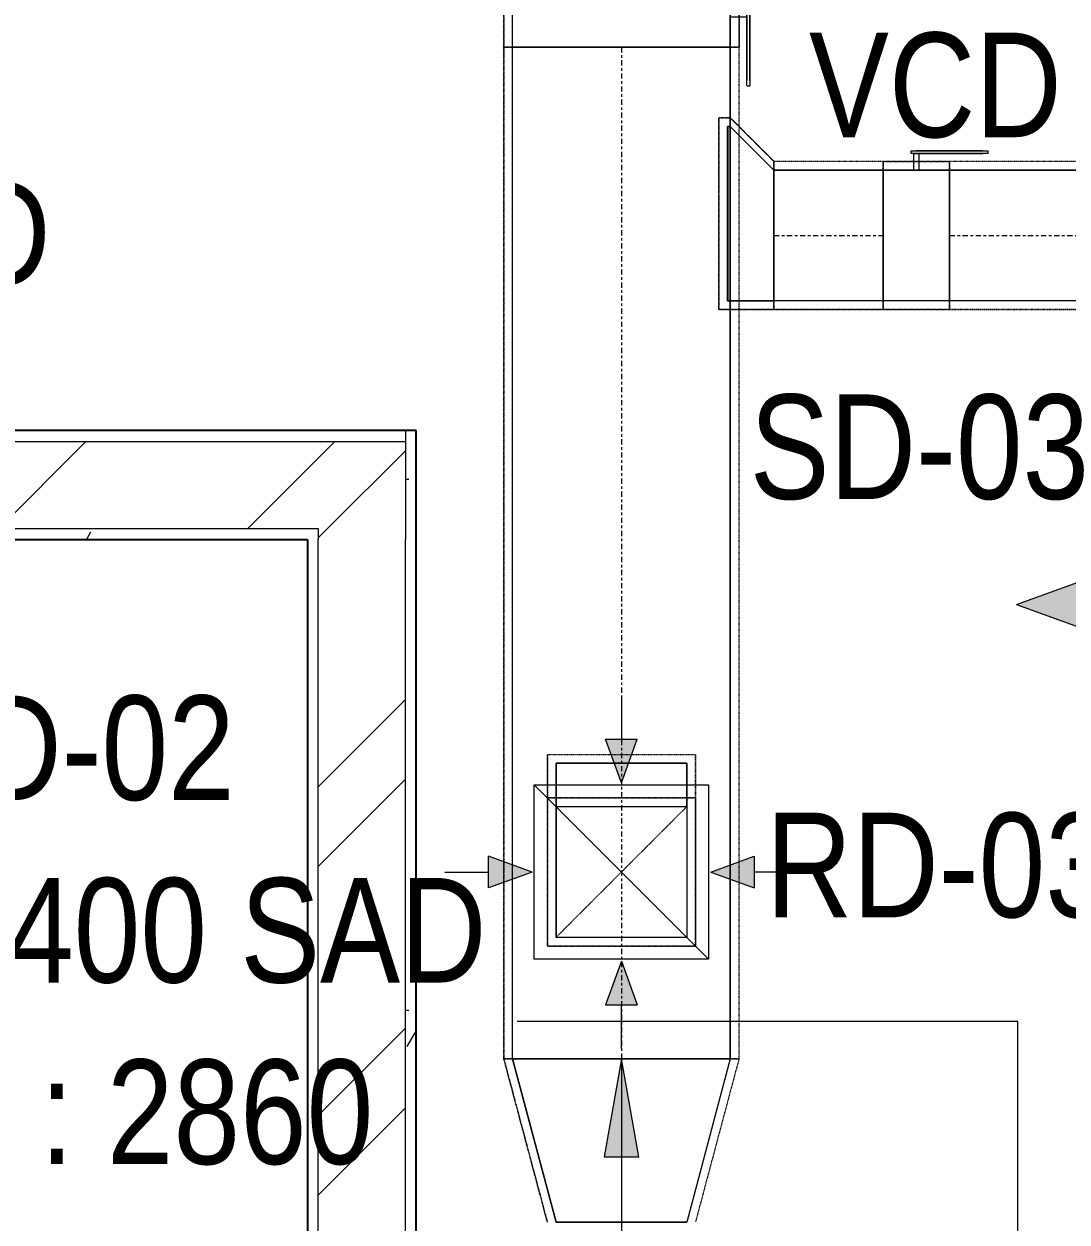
# Model space of a CAD drawing. Header units: inches. Extents: x -83664 to 20107, y -47222 to 19398.
# Drawn here: x -8148 to -5754, y -14506 to -11756 of the extents above; entities that cross this region are included whole.
import ezdxf

# ---------------------------------------------------------------- set-up
doc = ezdxf.new("R2010")
doc.units = ezdxf.units.IN
doc.header["$MEASUREMENT"] = 0
for name, pattern in [('Center', [29.999999, 12, -6, 6, -6]), ('Hidden 0_50', [1.0584, 0.5292, -0.5292]), ('Hidden 1_5', [2.2, 1.5, -0.7])]:
    doc.linetypes.add(name, pattern=pattern)
for name, color, linetype, lineweight in [('A-DETL-GENF', 7, 'Continuous', 9), ('A-WALL', 7, 'Continuous', 9), ('A-WALL-PATT', 7, 'Continuous', 25), ('G-ANNO-TEXT', 7, 'Continuous', 9), ('M-HVAC-CDFF', 7, 'Continuous', 9), ('M-HVAC-DUCT-ANNO', 7, 'Continuous', 9), ('M-HVAC-DUCT-CNTR', 7, 'Center', 9), ('M-HVAC-DUCT-IDEN', 7, 'Continuous', 18)]:
    doc.layers.add(name, color=color, linetype=linetype, lineweight=lineweight)
doc.layers.add('M-HVAC-DUCT', color=7, linetype='Continuous', lineweight=9, true_color=0xffe97f)
doc.styles.add('Arial Narrow_21', font='ARIALN.TTF', dxfattribs={"height": 240})
pattern_1 = [(0, (0, 0), (1219.2, 304.8), [50.292, -864.108, 50.292, -864.108, -4876.8]), (0, (0, 0), (1219.2, 304.8), [-1828.8, 50.292, -1778.508, 50.292, -864.108, -2133.6]), (0, (0, 0), (1219.2, 304.8), [-4572, 50.292, -559.308, 50.292, -1473.708]), (120, (457.2, 152.4), (-873.56454, 903.4582), [50.292, -864.108, 50.292, -864.108, -4876.8]), (120, (457.2, 152.4), (-873.56454, 903.4582), [-1828.8, 50.292, -1778.508, 50.292, -864.108, -2133.6]), (120, (457.2, 152.4), (-873.56454, 903.4582), [-4572, 50.292, -559.308, 50.292, -1473.708]), (240, (609.6, 762), (-345.63546, -1208.2582), [50.292, -864.108, 50.292, -864.108, -4876.8]), (240, (609.6, 762), (-345.63546, -1208.2582), [-1828.8, 50.292, -1778.508, 50.292, -864.108, -2133.6]), (240, (609.6, 762), (-345.63546, -1208.2582), [-4572, 50.292, -559.308, 50.292, -1473.708])]
pattern_2 = [(45, (0, 0), (-377.1708, 377.1708), []), (45, (0, 571.5), (-377.1708, 377.1708), [])]

# ---------------------------------------------------------------- blocks, each defined once
blk = doc.blocks.new('GCE-AT-Supply Air Rectangular Diffuser - 300x300-6788639-FIRST FLOOR AC CONDITIONING LAYOUT - PART A')
at = {"layer": 'A-DETL-GENF', "true_color": 0xff7f00}
for points in [[(54.6, 425), (0, 575), (-54.6, 425)], [(-425, -54.6), (-425, 54.6), (-575, 0)], [(425, -54.6), (575, 0), (425, 54.6)], [(0, -575), (54.6, -425), (-54.6, -425)]]:
    blk.add_hatch(color=30, dxfattribs=at).paths.add_polyline_path(points)
at = {"layer": 'A-DETL-GENF', "color": 30, "true_color": 0xff7f00}
for p, q in [((0, 575), (-54.6, 425)), ((0, 575), (54.6, 425)), ((-54.6, 425), (54.6, 425)), ((0, 275), (0, 425)), ((-200, -200), (200, 200)), ((-200, 200), (200, -200)), ((-200, -200), (-200, 200)), ((-200, 200), (200, 200)), ((200, 200), (200, -200)), ((-575, 0), (-425, 54.6)), ((-425, -54.6), (-425, 54.6)), ((425, 54.6), (425, -54.6)), ((575, 0), (425, 54.6)), ((-575, 0), (-425, -54.6)), ((275, 0), (425, 0)), ((-275, 0), (-425, 0)), ((575, 0), (425, -54.6)), ((200, -200), (-200, -200)), ((0, -275), (0, -425)), ((54.6, -425), (-54.6, -425)), ((0, -575), (-54.6, -425)), ((0, -575), (54.6, -425))]:
    blk.add_line(p, q, dxfattribs=at)
blk = doc.blocks.new('GCE-AT-Return Air Rectangular Diffuser - 300X300-7590694-FIRST FLOOR AC CONDITIONING LAYOUT - PART A')
at = {"layer": 'A-DETL-GENF', "true_color": 0xff00ff}
for points in [[(0, 205), (36.4, 305), (-36.4, 305)], [(-305, -36.4), (-205, 0), (-305, 36.4)], [(305, -36.4), (305, 36.4), (205, 0)], [(36.4, -305), (0, -205), (-36.4, -305)]]:
    blk.add_hatch(color=6, dxfattribs=at).paths.add_polyline_path(points)
at = {"layer": 'A-DETL-GENF', "color": 6, "true_color": 0xff00ff}
for p, q in [((0, 405), (0, 305)), ((0, 205), (-36.4, 305)), ((-36.4, 305), (36.4, 305)), ((0, 205), (36.4, 305)), ((-200, 200), (200, 200)), ((-200, -200), (-200, 200)), ((-200, 200), (200, -200)), ((200, 200), (200, -200)), ((-205, 0), (-305, 36.4)), ((-305, -36.4), (-305, 36.4)), ((205, 0), (305, 36.4)), ((305, 36.4), (305, -36.4)), ((405, 0), (305, 0)), ((-405, 0), (-305, 0)), ((-205, 0), (-305, -36.4)), ((205, 0), (305, -36.4)), ((200, -200), (-200, -200)), ((0, -205), (-36.4, -305)), ((0, -205), (36.4, -305)), ((-36.4, -305), (36.4, -305)), ((0, -405), (0, -305))]:
    blk.add_line(p, q, dxfattribs=at)
blk = doc.blocks.new('M_Rectangular Tap - Beveled - Standard-7235949-FIRST FLOOR AC CONDITIONING LAYOUT - PART A')
at = {"layer": 'M-HVAC-DUCT', "color": 6, "true_color": 0xff00ff}
for p, q in [((100, 150), (-6.096, 150)), ((-6.096, 150), (100, 150)), ((-6.096, 150), (-6.096, -250)), ((-6.096, -250), (-6.096, 150)), ((100, 150), (100, -150)), ((100, -150), (100, 150)), ((0, -250), (100, -150)), ((0, -250), (100, -150)), ((-6.096, -250), (0, -250)), ((0, -250), (-6.096, -250))]:
    blk.add_line(p, q, dxfattribs=at)
blk = doc.blocks.new('M_Rectangular Tap - Beveled - Standard-7475664-FIRST FLOOR AC CONDITIONING LAYOUT - PART A')
at = {"layer": 'M-HVAC-DUCT', "color": 6, "true_color": 0xff00ff}
for p, q in [((154023.6, 83129.9), (154023.6, 83229.9)), ((154023.6, 83229.9), (154323.6, 83229.9)), ((154323.6, 83229.9), (154023.6, 83229.9)), ((154023.6, 82829.9), (154023.6, 83229.9)), ((154323.6, 83129.9), (154323.6, 83229.9)), ((154323.6, 83229.9), (154323.6, 82829.9)), ((154023.6, 83129.9), (154323.6, 83129.9)), ((154023.6, 82829.9), (154023.6, 83129.9)), ((154323.6, 83129.9), (154323.6, 82829.9)), ((154323.6, 82829.9), (154023.6, 82829.9)), ((154323.6, 82829.9), (154023.6, 82829.9))]:
    blk.add_line(p, q, dxfattribs=at)
blk = doc.blocks.new('M_Rectangular Transition - Length - Standard-8295933-FIRST FLOOR AC CONDITIONING LAYOUT - PART A')
at = {"layer": 'M-HVAC-DUCT', "color": 6, "true_color": 0xff00ff}
for p, q in [((0, 250), (0, -250)), ((0, 250), (375, 150)), ((0, 250), (375, 150)), ((0, -250), (0, 250)), ((375, -150), (375, 150)), ((375, 150), (375, -150)), ((0, -250), (375, -150)), ((375, -150), (0, -250))]:
    blk.add_line(p, q, dxfattribs=at)
blk = doc.blocks.new('TEMW-ME-DMP-Volume Control Damper - Standard-V98-FIRST FLOOR AC CONDITIONING LAYOUT - PART A')
at = {"layer": 'M-HVAC-DUCT', "color": 6, "true_color": 0xff00ff}
for p, q in [((-165.1, 188.1), (-165.1, 194.45)), ((-152.4, 194.45), (-165.1, 194.45)), ((0, 194.45), (-152.4, 194.45)), ((-152.4, 194.45), (0, 194.45)), ((12.7, 194.45), (0, 194.45)), ((12.7, 194.45), (12.7, 188.1)), ((-165.1, 188.1), (-152.4, 188.1)), ((0, 188.1), (-152.4, 188.1)), ((-152.4, 188.1), (0, 188.1)), ((-6.35, 150), (-6.35, 188.1)), ((6.35, 188.1), (-6.35, 188.1)), ((6.35, 188.1), (-6.35, 188.1)), ((0, 188.1), (12.7, 188.1)), ((6.35, 188.1), (6.35, 150)), ((-76.2, 150), (-76.2, -150)), ((-76.2, -150), (-76.2, 150)), ((76.2, 150), (-76.2, 150)), ((-76.2, 150), (76.2, 150)), ((-76.2, 150), (76.2, 150)), ((-6.35, 150), (6.35, 150)), ((-6.35, 150), (6.35, 150)), ((76.2, 150), (76.2, -150)), ((76.2, -150), (76.2, 150)), ((-76.2, -150), (76.2, -150)), ((-76.2, -150), (76.2, -150)), ((-76.2, -150), (76.2, -150))]:
    blk.add_line(p, q, dxfattribs=at)
blk = doc.blocks.new('TEMW-ME-DMP-Volume Control Damper - Standard-7475659-FIRST FLOOR AC CONDITIONING LAYOUT - PART A')
at = {"layer": 'M-HVAC-DUCT', "color": 6, "true_color": 0xff00ff}
for p, q in [((-165.1, 288.1), (-165.1, 294.45)), ((-152.4, 294.45), (-165.1, 294.45)), ((-165.1, 288.1), (-152.4, 288.1)), ((0, 294.45), (-152.4, 294.45)), ((-152.4, 294.45), (0, 294.45)), ((0, 288.1), (-152.4, 288.1)), ((-152.4, 288.1), (0, 288.1)), ((-6.35, 250), (-6.35, 288.1)), ((6.35, 288.1), (-6.35, 288.1)), ((6.35, 288.1), (-6.35, 288.1)), ((12.7, 294.45), (0, 294.45)), ((0, 288.1), (12.7, 288.1)), ((6.35, 288.1), (6.35, 250)), ((12.7, 294.45), (12.7, 288.1)), ((-76.2, 250), (-76.2, -250)), ((-76.2, -250), (-76.2, 250)), ((76.2, 250), (-76.2, 250)), ((-76.2, 250), (76.2, 250)), ((-76.2, 250), (76.2, 250)), ((-6.35, 250), (6.35, 250)), ((-6.35, 250), (6.35, 250)), ((76.2, 250), (76.2, -250)), ((76.2, -250), (76.2, 250)), ((-76.2, -250), (76.2, -250)), ((-76.2, -250), (76.2, -250)), ((-76.2, -250), (76.2, -250))]:
    blk.add_line(p, q, dxfattribs=at)
blk = doc.blocks.new('TEMW-SMBZ-HO-BM-HVAC-00002_rvt-1-FIRST FLOOR AC CONDITIONING LAYOUT - PART A')
at = {"layer": 'M-HVAC-DUCT', "color": 6, "linetype": 'Hidden 0_50', "true_color": 0xff00ff}
for p, q in [((144410.2, 86715.2), (144410.2, 86562.8)), ((144410.2, 86562.8), (144410.2, 86715.2)), ((144950.2, 86562.8), (144950.2, 86715.2)), ((144950.2, 86715.2), (144950.2, 86562.8)), ((144410.2, 86562.8), (144950.2, 86562.8)), ((144950.2, 86562.8), (144410.2, 86562.8)), ((144410.2, 86562.8), (144410.2, 84241)), ((144410.2, 84241), (144410.2, 86562.8)), ((144410.2, 86562.8), (144950.2, 86562.8)), ((144950.2, 86562.8), (144410.2, 86562.8)), ((144950.2, 84241), (144950.2, 86562.8)), ((144950.2, 84241), (144950.2, 86562.8)), ((144904.1, 85960.7), (144904.1, 86400.7)), ((144904.1, 86400.7), (144930.2, 86400.7)), ((144930.2, 86400.7), (144904.1, 86400.7)), ((144904.1, 86400.7), (144904.1, 85960.7)), ((144930.2, 86400.7), (145030.2, 86300.7)), ((145030.2, 86300.7), (144930.2, 86400.7)), ((145030.2, 86300.7), (145030.2, 85960.7)), ((145030.2, 85960.7), (145030.2, 86300.7)), ((145030.2, 85960.7), (145030.2, 86300.7)), ((145030.2, 86300.7), (145030.2, 85960.7)), ((145281, 86300.7), (145030.2, 86300.7)), ((145281, 86300.7), (145030.2, 86300.7)), ((145281, 86300.7), (145281, 85960.7)), ((145433.4, 86300.7), (145281, 86300.7)), ((145281, 86300.7), (145433.4, 86300.7)), ((145281, 85960.7), (145281, 86300.7)), ((145281, 85960.7), (145281, 86300.7)), ((145281, 86300.7), (145281, 85960.7)), ((145433.4, 85960.7), (145433.4, 86300.7)), ((145433.4, 86300.7), (145433.4, 85960.7)), ((147975.2, 86300.7), (145433.4, 86300.7)), ((147975.2, 86300.7), (145433.4, 86300.7)), ((145433.4, 85960.7), (145433.4, 86300.7)), ((145433.4, 86300.7), (145433.4, 85960.7)), ((145030.2, 85960.7), (144904.1, 85960.7)), ((144904.1, 85960.7), (145030.2, 85960.7)), ((145030.2, 85960.7), (145281, 85960.7)), ((145281, 85960.7), (145030.2, 85960.7)), ((145281, 85960.7), (145433.4, 85960.7)), ((145433.4, 85960.7), (145281, 85960.7)), ((145433.4, 85960.7), (147975.2, 85960.7)), ((147975.2, 85960.7), (145433.4, 85960.7)), ((144510.2, 84499.5), (144510.2, 84939.5)), ((144510.2, 84939.5), (144510.2, 84839.5)), ((144510.2, 84939.5), (144850.2, 84939.5)), ((144510.2, 84939.5), (144850.2, 84939.5)), ((144850.2, 84839.5), (144850.2, 84939.5)), ((144850.2, 84939.5), (144850.2, 84499.5)), ((144510.2, 84839.5), (144850.2, 84839.5)), ((144510.2, 84499.5), (144510.2, 84839.5)), ((144510.2, 84839.5), (144510.2, 84499.5)), ((144850.2, 84839.5), (144510.2, 84839.5)), ((144510.2, 84839.5), (144510.2, 84499.5)), ((144510.2, 84839.5), (144850.2, 84839.5)), ((144850.2, 84839.5), (144850.2, 84499.5)), ((144850.2, 84499.5), (144850.2, 84839.5)), ((144850.2, 84499.5), (144850.2, 84839.5)), ((144850.2, 84499.5), (144510.2, 84499.5)), ((144510.2, 84499.5), (144850.2, 84499.5)), ((144850.2, 84499.5), (144510.2, 84499.5)), ((144510.2, 84499.5), (144850.2, 84499.5)), ((144410.2, 84241), (144950.2, 84241)), ((144950.2, 84241), (144410.2, 84241)), ((144410.2, 84241), (144510.2, 83866)), ((144510.2, 83866), (144410.2, 84241)), ((144950.2, 84241), (144410.2, 84241)), ((144410.2, 84241), (144950.2, 84241)), ((144950.2, 84241), (144850.2, 83866)), ((144950.2, 84241), (144850.2, 83866))]:
    blk.add_line(p, q, dxfattribs=at)
at = {"layer": 'M-HVAC-DUCT', "color": 6, "true_color": 0xff00ff}
for p, q in [((144930.2, 86562.8), (144430.2, 86562.8)), ((144430.2, 86562.8), (144930.2, 86562.8)), ((144430.2, 84241), (144430.2, 86562.8)), ((144430.2, 84241), (144430.2, 86562.8)), ((144930.2, 86562.8), (144930.2, 84241)), ((144930.2, 84241), (144930.2, 86562.8)), ((144924.1, 86380.7), (144930.2, 86380.7)), ((144924.1, 85980.7), (144924.1, 86380.7)), ((144924.1, 86380.7), (144924.1, 85980.7)), ((144930.2, 86380.7), (144924.1, 86380.7)), ((144930.2, 85980.7), (144930.2, 86380.7)), ((144930.2, 86380.7), (144930.2, 85980.7)), ((145030.2, 86280.7), (145030.2, 85980.7)), ((145030.2, 85980.7), (145030.2, 86280.7)), ((145030.2, 86280.7), (145281, 86280.7)), ((145281, 86280.7), (145030.2, 86280.7)), ((145281, 86280.7), (145281, 85980.7)), ((145281, 85980.7), (145281, 86280.7)), ((145433.4, 86280.7), (145433.4, 85980.7)), ((145433.4, 85980.7), (145433.4, 86280.7)), ((145433.4, 86280.7), (147975.2, 86280.7)), ((147975.2, 86280.7), (145433.4, 86280.7)), ((144930.2, 85980.7), (144924.1, 85980.7)), ((144924.1, 85980.7), (144930.2, 85980.7)), ((145281, 85980.7), (145030.2, 85980.7)), ((145281, 85980.7), (145030.2, 85980.7)), ((147975.2, 85980.7), (145433.4, 85980.7)), ((147975.2, 85980.7), (145433.4, 85980.7)), ((144530.2, 84919.5), (144530.2, 84519.5)), ((144830.2, 84919.5), (144530.2, 84919.5)), ((144530.2, 84519.5), (144530.2, 84919.5)), ((144830.2, 84919.5), (144530.2, 84919.5)), ((144830.2, 84919.5), (144830.2, 84519.5)), ((144830.2, 84919.5), (144830.2, 84519.5)), ((144830.2, 84519.5), (144530.2, 84519.5)), ((144830.2, 84519.5), (144530.2, 84519.5)), ((144930.2, 84241), (144430.2, 84241)), ((144430.2, 84241), (144930.2, 84241))]:
    blk.add_line(p, q, dxfattribs=at)
at = {"layer": 'M-HVAC-DUCT-ANNO', "color": 6, "linetype": 'Hidden 1_5', "true_color": 0xff00ff}
for p, q in [((144530.2, 84519.5), (144530.2, 84819.5)), ((144530.2, 84819.5), (144830.2, 84819.5)), ((144830.2, 84819.5), (144530.2, 84519.5)), ((144830.2, 84819.5), (144830.2, 84519.5)), ((144830.2, 84519.5), (144530.2, 84519.5))]:
    blk.add_line(p, q, dxfattribs=at)
at = {"layer": 'M-HVAC-DUCT-CNTR', "color": 6, "true_color": 0xff00ff}
for p, q in [((144680.2, 86562.8), (144680.2, 84241)), ((145030.2, 86130.7), (145281, 86130.7)), ((145433.4, 86130.7), (147975.2, 86130.7))]:
    blk.add_line(p, q, dxfattribs=at)
at = {"layer": 'M-HVAC-CDFF', "color": 6, "linetype": 'Hidden 0_50', "lineweight": 9, "true_color": 0xff00ff}
for name, p in [('GCE-AT-Supply Air Rectangular Diffuser - 300x300-6788639-FIRST FLOOR AC CONDITIONING LAYOUT - PART A', (146162.3, 85283.5)), ('GCE-AT-Return Air Rectangular Diffuser - 300X300-7590694-FIRST FLOOR AC CONDITIONING LAYOUT - PART A', (144680.2, 84669.5))]:
    blk.add_blockref(name, p, dxfattribs=at)
at = {"layer": 'M-HVAC-DUCT', "color": 6, "linetype": 'Hidden 0_50', "lineweight": 9, "true_color": 0xff00ff, "extrusion": (0, 0, -1)}
for name, p, rotation in [('TEMW-ME-DMP-Volume Control Damper - Standard-7475659-FIRST FLOOR AC CONDITIONING LAYOUT - PART A', (-144680.2, 86639), 90), ('M_Rectangular Tap - Beveled - Standard-7235949-FIRST FLOOR AC CONDITIONING LAYOUT - PART A', (-144930.2, 86130.7), 180)]:
    blk.add_blockref(name, p, dxfattribs=dict(at, rotation=rotation))
blk.add_blockref('TEMW-ME-DMP-Volume Control Damper - Standard-V98-FIRST FLOOR AC CONDITIONING LAYOUT - PART A', (-145357.2, 86130.7), dxfattribs=at)
at = {"layer": 'M-HVAC-DUCT', "color": 6, "linetype": 'Hidden 0_50', "lineweight": 9, "true_color": 0xff00ff}
blk.add_blockref('M_Rectangular Tap - Beveled - Standard-7475664-FIRST FLOOR AC CONDITIONING LAYOUT - PART A', (-9493.4, 1689.6), dxfattribs=at)
at = {"layer": 'M-HVAC-DUCT', "color": 6, "linetype": 'Hidden 0_50', "lineweight": 9, "true_color": 0xff00ff, "rotation": 270}
blk.add_blockref('M_Rectangular Transition - Length - Standard-8295933-FIRST FLOOR AC CONDITIONING LAYOUT - PART A', (144680.2, 84241), dxfattribs=at)
blk = doc.blocks.new('TEMW-SMBZ-HO-BM-HVAC-00002_rvt-2-FIRST FLOOR AC CONDITIONING LAYOUT - PART A')
at = {"layer": 'M-HVAC-DUCT', "color": 6, "linetype": 'Hidden 0_50', "true_color": 0xff00ff}
for p, q in [((144410.2, 86715.2), (144410.2, 86562.8)), ((144410.2, 86562.8), (144410.2, 86715.2)), ((144950.2, 86562.8), (144950.2, 86715.2)), ((144950.2, 86715.2), (144950.2, 86562.8)), ((144410.2, 86562.8), (144950.2, 86562.8)), ((144950.2, 86562.8), (144410.2, 86562.8)), ((144410.2, 86562.8), (144410.2, 84241)), ((144410.2, 84241), (144410.2, 86562.8)), ((144410.2, 86562.8), (144950.2, 86562.8)), ((144950.2, 86562.8), (144410.2, 86562.8)), ((144950.2, 84241), (144950.2, 86562.8)), ((144950.2, 84241), (144950.2, 86562.8)), ((144904.1, 85960.7), (144904.1, 86400.7)), ((144904.1, 86400.7), (144930.2, 86400.7)), ((144930.2, 86400.7), (144904.1, 86400.7)), ((144904.1, 86400.7), (144904.1, 85960.7)), ((144930.2, 86400.7), (145030.2, 86300.7)), ((145030.2, 86300.7), (144930.2, 86400.7)), ((145030.2, 86300.7), (145030.2, 85960.7)), ((145030.2, 85960.7), (145030.2, 86300.7)), ((145030.2, 85960.7), (145030.2, 86300.7)), ((145030.2, 86300.7), (145030.2, 85960.7)), ((145281, 86300.7), (145030.2, 86300.7)), ((145281, 86300.7), (145030.2, 86300.7)), ((145281, 86300.7), (145281, 85960.7)), ((145433.4, 86300.7), (145281, 86300.7)), ((145281, 86300.7), (145433.4, 86300.7)), ((145281, 85960.7), (145281, 86300.7)), ((145281, 85960.7), (145281, 86300.7)), ((145281, 86300.7), (145281, 85960.7)), ((145433.4, 85960.7), (145433.4, 86300.7)), ((145433.4, 86300.7), (145433.4, 85960.7)), ((147975.2, 86300.7), (145433.4, 86300.7)), ((147975.2, 86300.7), (145433.4, 86300.7)), ((145433.4, 85960.7), (145433.4, 86300.7)), ((145433.4, 86300.7), (145433.4, 85960.7)), ((145030.2, 85960.7), (144904.1, 85960.7)), ((144904.1, 85960.7), (145030.2, 85960.7)), ((145030.2, 85960.7), (145281, 85960.7)), ((145281, 85960.7), (145030.2, 85960.7)), ((145281, 85960.7), (145433.4, 85960.7)), ((145433.4, 85960.7), (145281, 85960.7)), ((145433.4, 85960.7), (147975.2, 85960.7)), ((147975.2, 85960.7), (145433.4, 85960.7)), ((144510.2, 84499.5), (144510.2, 84939.5)), ((144510.2, 84939.5), (144510.2, 84839.5)), ((144510.2, 84939.5), (144850.2, 84939.5)), ((144510.2, 84939.5), (144850.2, 84939.5)), ((144850.2, 84839.5), (144850.2, 84939.5)), ((144850.2, 84939.5), (144850.2, 84499.5)), ((144510.2, 84839.5), (144850.2, 84839.5)), ((144510.2, 84499.5), (144510.2, 84839.5)), ((144510.2, 84839.5), (144510.2, 84499.5)), ((144850.2, 84839.5), (144510.2, 84839.5)), ((144510.2, 84839.5), (144510.2, 84499.5)), ((144510.2, 84839.5), (144850.2, 84839.5)), ((144850.2, 84839.5), (144850.2, 84499.5)), ((144850.2, 84499.5), (144850.2, 84839.5)), ((144850.2, 84499.5), (144850.2, 84839.5)), ((144850.2, 84499.5), (144510.2, 84499.5)), ((144510.2, 84499.5), (144850.2, 84499.5)), ((144850.2, 84499.5), (144510.2, 84499.5)), ((144510.2, 84499.5), (144850.2, 84499.5)), ((144410.2, 84241), (144950.2, 84241)), ((144950.2, 84241), (144410.2, 84241)), ((144410.2, 84241), (144510.2, 83866)), ((144510.2, 83866), (144410.2, 84241)), ((144950.2, 84241), (144410.2, 84241)), ((144410.2, 84241), (144950.2, 84241)), ((144950.2, 84241), (144850.2, 83866)), ((144950.2, 84241), (144850.2, 83866))]:
    blk.add_line(p, q, dxfattribs=at)
at = {"layer": 'M-HVAC-DUCT', "color": 6, "true_color": 0xff00ff}
for p, q in [((144930.2, 86562.8), (144430.2, 86562.8)), ((144430.2, 86562.8), (144930.2, 86562.8)), ((144430.2, 84241), (144430.2, 86562.8)), ((144430.2, 84241), (144430.2, 86562.8)), ((144930.2, 86562.8), (144930.2, 84241)), ((144930.2, 84241), (144930.2, 86562.8)), ((144924.1, 86380.7), (144930.2, 86380.7)), ((144924.1, 85980.7), (144924.1, 86380.7)), ((144924.1, 86380.7), (144924.1, 85980.7)), ((144930.2, 86380.7), (144924.1, 86380.7)), ((144930.2, 85980.7), (144930.2, 86380.7)), ((144930.2, 86380.7), (144930.2, 85980.7)), ((145030.2, 86280.7), (145030.2, 85980.7)), ((145030.2, 85980.7), (145030.2, 86280.7)), ((145030.2, 86280.7), (145281, 86280.7)), ((145281, 86280.7), (145030.2, 86280.7)), ((145281, 86280.7), (145281, 85980.7)), ((145281, 85980.7), (145281, 86280.7)), ((145433.4, 86280.7), (145433.4, 85980.7)), ((145433.4, 85980.7), (145433.4, 86280.7)), ((145433.4, 86280.7), (147975.2, 86280.7)), ((147975.2, 86280.7), (145433.4, 86280.7)), ((144930.2, 85980.7), (144924.1, 85980.7)), ((144924.1, 85980.7), (144930.2, 85980.7)), ((145281, 85980.7), (145030.2, 85980.7)), ((145281, 85980.7), (145030.2, 85980.7)), ((147975.2, 85980.7), (145433.4, 85980.7)), ((147975.2, 85980.7), (145433.4, 85980.7)), ((144530.2, 84919.5), (144530.2, 84519.5)), ((144830.2, 84919.5), (144530.2, 84919.5)), ((144530.2, 84519.5), (144530.2, 84919.5)), ((144830.2, 84919.5), (144530.2, 84919.5)), ((144830.2, 84919.5), (144830.2, 84519.5)), ((144830.2, 84919.5), (144830.2, 84519.5)), ((144830.2, 84519.5), (144530.2, 84519.5)), ((144830.2, 84519.5), (144530.2, 84519.5)), ((144930.2, 84241), (144430.2, 84241)), ((144430.2, 84241), (144930.2, 84241))]:
    blk.add_line(p, q, dxfattribs=at)
at = {"layer": 'M-HVAC-DUCT-ANNO', "color": 6, "linetype": 'Hidden 1_5', "true_color": 0xff00ff}
for p, q in [((144530.2, 84519.5), (144530.2, 84819.5)), ((144530.2, 84819.5), (144830.2, 84819.5)), ((144830.2, 84819.5), (144530.2, 84519.5)), ((144830.2, 84819.5), (144830.2, 84519.5)), ((144830.2, 84519.5), (144530.2, 84519.5))]:
    blk.add_line(p, q, dxfattribs=at)
at = {"layer": 'M-HVAC-DUCT-CNTR', "color": 6, "true_color": 0xff00ff}
for p, q in [((144680.2, 86562.8), (144680.2, 84241)), ((145030.2, 86130.7), (145281, 86130.7)), ((145433.4, 86130.7), (147975.2, 86130.7))]:
    blk.add_line(p, q, dxfattribs=at)
at = {"layer": 'M-HVAC-CDFF', "color": 6, "linetype": 'Hidden 0_50', "lineweight": 9, "true_color": 0xff00ff}
for name, p in [('GCE-AT-Supply Air Rectangular Diffuser - 300x300-6788639-FIRST FLOOR AC CONDITIONING LAYOUT - PART A', (146162.3, 85283.5)), ('GCE-AT-Return Air Rectangular Diffuser - 300X300-7590694-FIRST FLOOR AC CONDITIONING LAYOUT - PART A', (144680.2, 84669.5))]:
    blk.add_blockref(name, p, dxfattribs=at)
at = {"layer": 'M-HVAC-DUCT', "color": 6, "linetype": 'Hidden 0_50', "lineweight": 9, "true_color": 0xff00ff, "extrusion": (0, 0, -1)}
for name, p, rotation in [('TEMW-ME-DMP-Volume Control Damper - Standard-7475659-FIRST FLOOR AC CONDITIONING LAYOUT - PART A', (-144680.2, 86639), 90), ('M_Rectangular Tap - Beveled - Standard-7235949-FIRST FLOOR AC CONDITIONING LAYOUT - PART A', (-144930.2, 86130.7), 180)]:
    blk.add_blockref(name, p, dxfattribs=dict(at, rotation=rotation))
blk.add_blockref('TEMW-ME-DMP-Volume Control Damper - Standard-V98-FIRST FLOOR AC CONDITIONING LAYOUT - PART A', (-145357.2, 86130.7), dxfattribs=at)
at = {"layer": 'M-HVAC-DUCT', "color": 6, "linetype": 'Hidden 0_50', "lineweight": 9, "true_color": 0xff00ff}
blk.add_blockref('M_Rectangular Tap - Beveled - Standard-7475664-FIRST FLOOR AC CONDITIONING LAYOUT - PART A', (-9493.4, 1689.6), dxfattribs=at)
at = {"layer": 'M-HVAC-DUCT', "color": 6, "linetype": 'Hidden 0_50', "lineweight": 9, "true_color": 0xff00ff, "rotation": 270}
blk.add_blockref('M_Rectangular Transition - Length - Standard-8295933-FIRST FLOOR AC CONDITIONING LAYOUT - PART A', (144680.2, 84241), dxfattribs=at)
blk = doc.blocks.new('SMBZ_Hospital Arch Model_2026_01_29_rvt-1-FIRST FLOOR AC CONDITIONING LAYOUT - PART A')
at = {"layer": 'A-WALL-PATT', "lineweight": 9, "true_color": 0xbbbbbb}
h = blk.add_hatch(dxfattribs=at)
h.set_pattern_fill('FP_13', color=9, style=0, pattern_type=2)
h.set_pattern_definition(pattern_1)
h.paths.add_polyline_path([(144184.4, 82057.7), (144209.4, 82057.7), (144209.4, 82339.2), (144184.4, 82348.3), (144184.4, 82082.7)])
h.paths.add_polyline_path([(144184.4, 82406.3), (144209.4, 82415.4), (144209.4, 85682.7), (144184.4, 85682.7), (144184.4, 82431.9)])
h = blk.add_hatch(dxfattribs=at)
h.set_pattern_fill('FP_12', color=9, style=0, pattern_type=2)
h.set_pattern_definition(pattern_2)
h.paths.add_polyline_path([(141484.3, 85457.7), (142703.6, 85457.7), (142692.6, 85488), (142765.4, 85488), (142754.4, 85457.7), (144184.4, 85457.7), (144184.4, 85657.7), (141459.3, 85657.7), (141459.3, 85457.7)])
h = blk.add_hatch(dxfattribs=at)
h.set_pattern_fill('FP_13', color=9, style=0, pattern_type=2)
h.set_pattern_definition(pattern_1)
h.paths.add_polyline_path([(143984.4, 85432.7), (143984.4, 85457.7), (142754.4, 85457.7), (142745.3, 85432.7), (143959.4, 85432.7)])
h.paths.add_polyline_path([(141459.3, 85432.7), (142712.7, 85432.7), (142703.6, 85457.7), (141459.3, 85457.7)])
h = blk.add_hatch(dxfattribs=at)
h.set_pattern_fill('FP_12', color=9, style=0, pattern_type=2)
h.set_pattern_definition(pattern_2)
h.paths.add_polyline_path([(144184.4, 82057.7), (144184.4, 82348.3), (144104.7, 82377.3), (144184.4, 82406.3), (144184.4, 85457.7), (143984.4, 85457.7), (143984.4, 82057.7), (143990.6, 82057.7)])
at = {"layer": 'A-WALL', "color": 9, "lineweight": 25, "true_color": 0xbbbbbb}
for p, q in [((144184.4, 85682.7), (143234.3, 85682.7)), ((144209.4, 85682.7), (144184.4, 85682.7)), ((144209.4, 85432.7), (144209.4, 85682.7)), ((141484.3, 85432.7), (143959.4, 85432.7)), ((143959.4, 85432.7), (143959.4, 82082.7)), ((144209.4, 82082.7), (144209.4, 85432.7))]:
    blk.add_line(p, q, dxfattribs=at)
at = {"layer": 'A-WALL', "color": 9, "true_color": 0xbbbbbb}
for p, q in [((144209.4, 85682.7), (143234.3, 85682.7)), ((144184.4, 85682.7), (144184.4, 85657.7)), ((144209.4, 85682.7), (144209.4, 85432.7)), ((143234.3, 85657.7), (144184.4, 85657.7)), ((144184.4, 85657.7), (144184.4, 85457.7)), ((141484.3, 85457.7), (143984.4, 85457.7)), ((143984.4, 85457.7), (143984.4, 85432.7)), ((144184.4, 85457.7), (144184.4, 85432.7)), ((141484.3, 85432.7), (143959.4, 85432.7)), ((143959.4, 85432.7), (143959.4, 83182.7)), ((143984.4, 82082.7), (143984.4, 85432.7)), ((144184.4, 82082.7), (144184.4, 85432.7)), ((144209.4, 83182.7), (144209.4, 85432.7))]:
    blk.add_line(p, q, dxfattribs=at)

msp = doc.modelspace()

# ---------------------------------------------------------------- hatches: boundary and pattern name
at = {"layer": 'M-HVAC-DUCT-IDEN', "lineweight": 9}
msp.add_hatch(color=256, dxfattribs=at).paths.add_polyline_path([(-6776.5, -14131.2), (-6816.2, -14356.2), (-6736.8, -14356.2)])

# ---------------------------------------------------------------- linework, layer by layer
for p, q in [((-5866.7, -14046), (-7015.5, -14046)), ((-5866.7, -14955.8), (-5866.7, -14046)), ((-6776.5, -14131.2), (-6816.2, -14356.2)), ((-6736.8, -14356.2), (-6776.5, -14131.2)), ((-6776.5, -14131.2), (-6776.5, -15671.9)), ((-6816.2, -14356.2), (-6736.8, -14356.2))]:
    msp.add_line(p, q, dxfattribs=at)

# ---------------------------------------------------------------- block references
at = {"lineweight": 5}
for name in ['SMBZ_Hospital Arch Model_2026_01_29_rvt-1-FIRST FLOOR AC CONDITIONING LAYOUT - PART A', 'TEMW-SMBZ-HO-BM-HVAC-00002_rvt-1-FIRST FLOOR AC CONDITIONING LAYOUT - PART A', 'TEMW-SMBZ-HO-BM-HVAC-00002_rvt-2-FIRST FLOOR AC CONDITIONING LAYOUT - PART A']:
    msp.add_blockref(name, (-151456.7, -98372.2), dxfattribs=at)

# ---------------------------------------------------------------- texts
at = {"layer": 'G-ANNO-TEXT', "char_height": 240, "attachment_point": 1, "style": 'Arial Narrow_21'}
for s, insert, width in [('VCD', (-6345.9, -11775.9), 733.544), ('SD-03', (-6481.9, -12606.4), 986.076), ('RD-02', (-8458, -13297.5), 1010.126), ('RD-03', (-6444.8, -13566.6), 1010.126)]:
    msp.add_mtext(s, dxfattribs=dict(at, insert=insert, width=width))
at = {"layer": 'M-HVAC-DUCT-IDEN', "lineweight": 9, "char_height": 240, "attachment_point": 1, "style": 'Arial Narrow_21'}
for s, insert, width in [('200x200 RAD', (-9798.1, -12117), 2152.531), ('800x400 SAD', (-8782.5, -13716.4), 2128.48), ('BOD : 2860', (-8782.5, -14133.1), 1803.797)]:
    msp.add_mtext(s, dxfattribs=dict(at, insert=insert, width=width))

doc.saveas('drawing.dxf')
